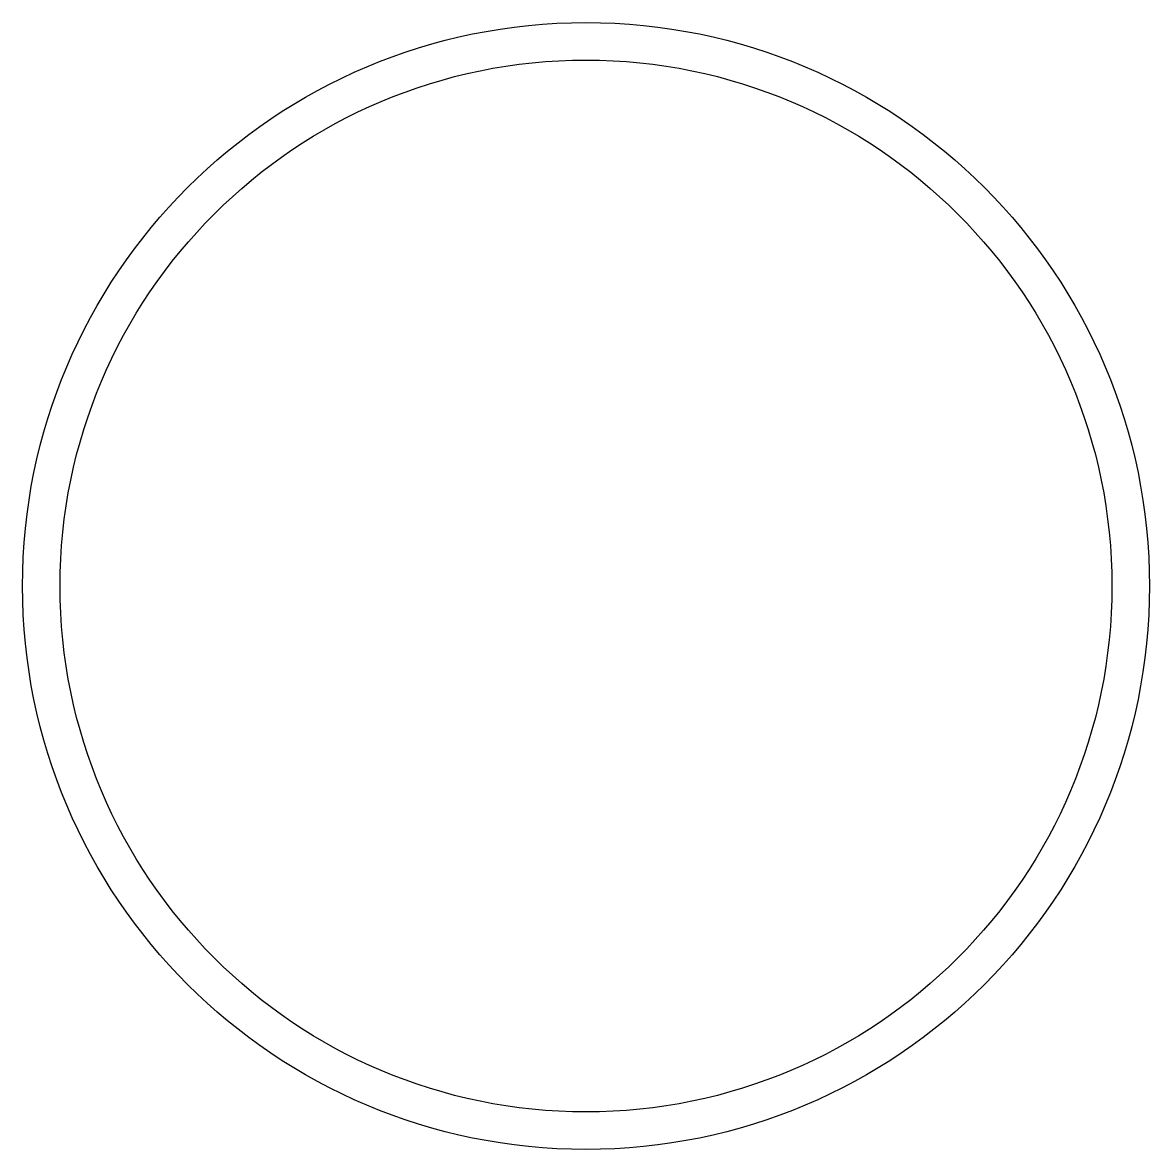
# Model space of a CAD drawing. Extents: x 509.9 to 569.9, y 367.5 to 427.5.
import ezdxf

# ---------------------------------------------------------------- set-up
doc = ezdxf.new("R2010")
doc.units = 0
doc.layers.add('ANA', color=220, linetype='CONTINUOUS')

msp = doc.modelspace()

# ---------------------------------------------------------------- linework, layer by layer
at = {"layer": 'ANA', "color": 0}
for radius in [30, 28]:
    msp.add_circle((539.921, 397.521), radius, dxfattribs=at)

doc.saveas('drawing.dxf')
